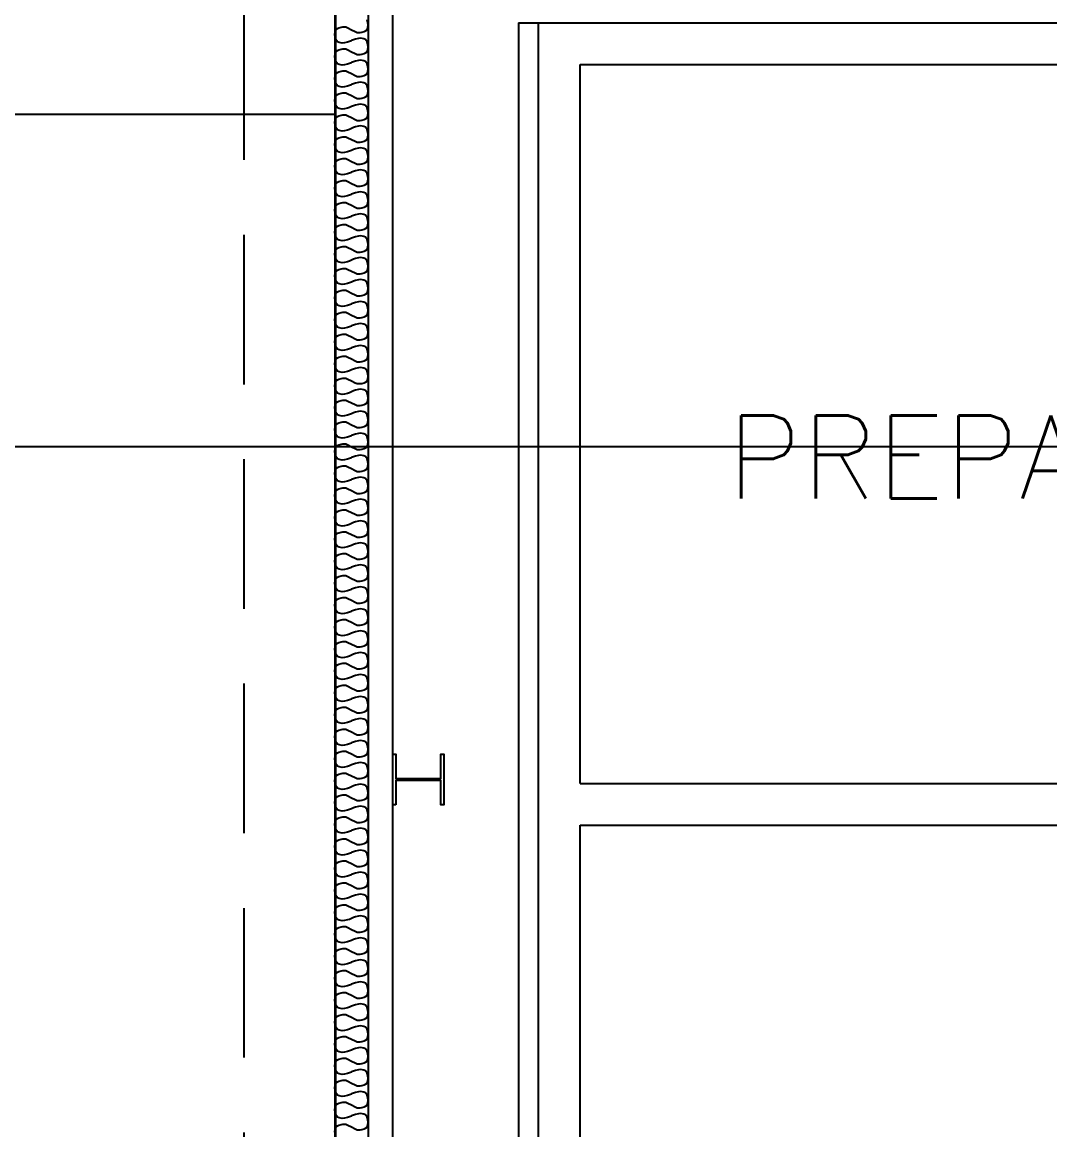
# Model space of a CAD drawing. Header units: millimetres. Extents: x -68474 to 336725, y -113450 to 40976.
# Drawn here: x 112282 to 115374, y -62054 to -58722 of the extents above; entities that cross this region are included whole.
import ezdxf

# ---------------------------------------------------------------- set-up
doc = ezdxf.new("R2010")
doc.units = ezdxf.units.MM
doc.header["$LTSCALE"] = 900
doc.linetypes.add('s5152a$0$DASHED', pattern=[0.75, 0.5, -0.25])
for name, color, linetype in [('s5152a$0$12', 7, 'Continuous'), ('s5152a$0$7', 7, 'Continuous'), ('s5152a$0$CLADDING', 1, 'Continuous'), ('s5152a$0$ELE', 13, 'Continuous'), ('s5152a$0$INNER', 4, 'Continuous'), ('s5152a$0$MGI-HAT', 7, 'Continuous'), ('s5152a$0$ST-POST', 5, 'Continuous'), ('s5152a$0$STEP', 15, 'Continuous')]:
    doc.layers.add(name, color=color, linetype=linetype)
doc.styles.add('s5152a$0$ROMANS', font='ROMANS', dxfattribs={"height": 0.2})

msp = doc.modelspace()

# ---------------------------------------------------------------- linework, layer by layer
at = {"linetype": 's5152a$0$DASHED'}
msp.add_line((112950.1, -65886.9), (112950.1, -57749.9), dxfattribs=at)
at = {"layer": 's5152a$0$12', "color": 8, "linetype": 'Continuous'}
msp.add_line((126000.1, -59999.9), (108000, -59999.9), dxfattribs=at)
at = {"layer": 's5152a$0$7', "color": 10, "linetype": 'Continuous'}
msp.add_line((101150, -58999.3), (113222.6, -58999.3), dxfattribs=at)
at = {"layer": 's5152a$0$CLADDING'}
for p, q in [((113222.6, -58172.4), (113222.6, -65886.9)), ((113222.6, -58172.4), (113222.6, -65886.9)), ((113322.6, -58272.4), (113322.6, -65886.9)), ((113322.6, -58272.4), (113322.6, -65886.9))]:
    msp.add_line(p, q, dxfattribs=at)
at = {"layer": 's5152a$0$ELE'}
msp.add_line((113397.6, -65865.42956), (113397.6, -58347.4), dxfattribs=at)
msp.add_line((113397.6, -65865.42956), (113397.6, -58347.4), dxfattribs=at)
at = {"layer": 's5152a$0$INNER'}
for points in [[(113272.6, -58778.56353), (113266.75883, -58780.9), (113260.75883, -58782.9), (113251.75883, -58784.9), (113244.75883, -58785.9), (113235.75883, -58783.9), (113230.75883, -58781.9), (113225.75883, -58774.9), (113222.75883, -58760.9), (113223.75883, -58750.9), (113225.75883, -58744.9), (113230.75883, -58741.9), (113234.75883, -58739.9), (113241.75883, -58737.9), (113246.75883, -58736.9), (113251.75883, -58736.9), (113255.75883, -58736.9), (113261.75883, -58739.9), (113272.6, -58745.32059), (113283.44117, -58750.74117), (113289.44117, -58753.74117), (113293.44117, -58753.74117), (113298.44117, -58753.74117), (113303.44117, -58752.74117), (113310.44117, -58750.74117), (113314.44117, -58748.74117), (113319.44117, -58745.74117), (113321.44117, -58739.74117), (113322.44117, -58729.74117), (113319.44117, -58715.74117)], [(113272.6, -58844.56353), (113266.75883, -58846.9), (113260.75883, -58848.9), (113251.75883, -58850.9), (113244.75883, -58851.9), (113235.75883, -58849.9), (113230.75883, -58847.9), (113225.75883, -58840.9), (113222.75883, -58826.9), (113223.75883, -58816.9), (113225.75883, -58810.9), (113230.75883, -58807.9), (113234.75883, -58805.9), (113241.75883, -58803.9), (113246.75883, -58802.9), (113251.75883, -58802.9), (113255.75883, -58802.9), (113261.75883, -58805.9), (113272.6, -58811.32059), (113283.44117, -58816.74117), (113289.44117, -58819.74117), (113293.44117, -58819.74117), (113298.44117, -58819.74117), (113303.44117, -58818.74117), (113310.44117, -58816.74117), (113314.44117, -58814.74117), (113319.44117, -58811.74117), (113321.44117, -58805.74117), (113322.44117, -58795.74117), (113319.44117, -58781.74117), (113314.44117, -58774.74117), (113309.44117, -58772.74117), (113300.44117, -58770.74117), (113293.44117, -58771.74117), (113284.44117, -58773.74117), (113278.44117, -58775.74117), (113272.6, -58778.07764)], [(113272.6, -58910.56353), (113266.75883, -58912.9), (113260.75883, -58914.9), (113251.75883, -58916.9), (113244.75883, -58917.9), (113235.75883, -58915.9), (113230.75883, -58913.9), (113225.75883, -58906.9), (113222.75883, -58892.9), (113223.75883, -58882.9), (113225.75883, -58876.9), (113230.75883, -58873.9), (113234.75883, -58871.9), (113241.75883, -58869.9), (113246.75883, -58868.9), (113251.75883, -58868.9), (113255.75883, -58868.9), (113261.75883, -58871.9), (113272.6, -58877.32059), (113283.44117, -58882.74117), (113289.44117, -58885.74117), (113293.44117, -58885.74117), (113298.44117, -58885.74117), (113303.44117, -58884.74117), (113310.44117, -58882.74117), (113314.44117, -58880.74117), (113319.44117, -58877.74117), (113321.44117, -58871.74117), (113322.44117, -58861.74117), (113319.44117, -58847.74117), (113314.44117, -58840.74117), (113309.44117, -58838.74117), (113300.44117, -58836.74117), (113293.44117, -58837.74117), (113284.44117, -58839.74117), (113278.44117, -58841.74117), (113272.6, -58844.07764)], [(113272.6, -58976.56353), (113266.75883, -58978.9), (113260.75883, -58980.9), (113251.75883, -58982.9), (113244.75883, -58983.9), (113235.75883, -58981.9), (113230.75883, -58979.9), (113225.75883, -58972.9), (113222.75883, -58958.9), (113223.75883, -58948.9), (113225.75883, -58942.9), (113230.75883, -58939.9), (113234.75883, -58937.9), (113241.75883, -58935.9), (113246.75883, -58934.9), (113251.75883, -58934.9), (113255.75883, -58934.9), (113261.75883, -58937.9), (113272.6, -58943.32059), (113283.44117, -58948.74117), (113289.44117, -58951.74117), (113293.44117, -58951.74117), (113298.44117, -58951.74117), (113303.44117, -58950.74117), (113310.44117, -58948.74117), (113314.44117, -58946.74117), (113319.44117, -58943.74117), (113321.44117, -58937.74117), (113322.44117, -58927.74117), (113319.44117, -58913.74117), (113314.44117, -58906.74117), (113309.44117, -58904.74117), (113300.44117, -58902.74117), (113293.44117, -58903.74117), (113284.44117, -58905.74117), (113278.44117, -58907.74117), (113272.6, -58910.07764)], [(113272.6, -59042.56353), (113266.75883, -59044.9), (113260.75883, -59046.9), (113251.75883, -59048.9), (113244.75883, -59049.9), (113235.75883, -59047.9), (113230.75883, -59045.9), (113225.75883, -59038.9), (113222.75883, -59024.9), (113223.75883, -59014.9), (113225.75883, -59008.9), (113230.75883, -59005.9), (113234.75883, -59003.9), (113241.75883, -59001.9), (113246.75883, -59000.9), (113251.75883, -59000.9), (113255.75883, -59000.9), (113261.75883, -59003.9), (113272.6, -59009.32059), (113283.44117, -59014.74117), (113289.44117, -59017.74117), (113293.44117, -59017.74117), (113298.44117, -59017.74117), (113303.44117, -59016.74117), (113310.44117, -59014.74117), (113314.44117, -59012.74117), (113319.44117, -59009.74117), (113321.44117, -59003.74117), (113322.44117, -58993.74117), (113319.44117, -58979.74117), (113314.44117, -58972.74117), (113309.44117, -58970.74117), (113300.44117, -58968.74117), (113293.44117, -58969.74117), (113284.44117, -58971.74117), (113278.44117, -58973.74117), (113272.6, -58976.07764)], [(113272.6, -59108.56353), (113266.75883, -59110.9), (113260.75883, -59112.9), (113251.75883, -59114.9), (113244.75883, -59115.9), (113235.75883, -59113.9), (113230.75883, -59111.9), (113225.75883, -59104.9), (113222.75883, -59090.9), (113223.75883, -59080.9), (113225.75883, -59074.9), (113230.75883, -59071.9), (113234.75883, -59069.9), (113241.75883, -59067.9), (113246.75883, -59066.9), (113251.75883, -59066.9), (113255.75883, -59066.9), (113261.75883, -59069.9), (113272.6, -59075.32059), (113283.44117, -59080.74117), (113289.44117, -59083.74117), (113293.44117, -59083.74117), (113298.44117, -59083.74117), (113303.44117, -59082.74117), (113310.44117, -59080.74117), (113314.44117, -59078.74117), (113319.44117, -59075.74117), (113321.44117, -59069.74117), (113322.44117, -59059.74117), (113319.44117, -59045.74117), (113314.44117, -59038.74117), (113309.44117, -59036.74117), (113300.44117, -59034.74117), (113293.44117, -59035.74117), (113284.44117, -59037.74117), (113278.44117, -59039.74117), (113272.6, -59042.07764)], [(113272.6, -59174.56353), (113266.75883, -59176.9), (113260.75883, -59178.9), (113251.75883, -59180.9), (113244.75883, -59181.9), (113235.75883, -59179.9), (113230.75883, -59177.9), (113225.75883, -59170.9), (113222.75883, -59156.9), (113223.75883, -59146.9), (113225.75883, -59140.9), (113230.75883, -59137.9), (113234.75883, -59135.9), (113241.75883, -59133.9), (113246.75883, -59132.9), (113251.75883, -59132.9), (113255.75883, -59132.9), (113261.75883, -59135.9), (113272.6, -59141.32059), (113283.44117, -59146.74117), (113289.44117, -59149.74117), (113293.44117, -59149.74117), (113298.44117, -59149.74117), (113303.44117, -59148.74117), (113310.44117, -59146.74117), (113314.44117, -59144.74117), (113319.44117, -59141.74117), (113321.44117, -59135.74117), (113322.44117, -59125.74117), (113319.44117, -59111.74117), (113314.44117, -59104.74117), (113309.44117, -59102.74117), (113300.44117, -59100.74117), (113293.44117, -59101.74117), (113284.44117, -59103.74117), (113278.44117, -59105.74117), (113272.6, -59108.07764)], [(113272.6, -59240.56353), (113266.75883, -59242.9), (113260.75883, -59244.9), (113251.75883, -59246.9), (113244.75883, -59247.9), (113235.75883, -59245.9), (113230.75883, -59243.9), (113225.75883, -59236.9), (113222.75883, -59222.9), (113223.75883, -59212.9), (113225.75883, -59206.9), (113230.75883, -59203.9), (113234.75883, -59201.9), (113241.75883, -59199.9), (113246.75883, -59198.9), (113251.75883, -59198.9), (113255.75883, -59198.9), (113261.75883, -59201.9), (113272.6, -59207.32059), (113283.44117, -59212.74117), (113289.44117, -59215.74117), (113293.44117, -59215.74117), (113298.44117, -59215.74117), (113303.44117, -59214.74117), (113310.44117, -59212.74117), (113314.44117, -59210.74117), (113319.44117, -59207.74117), (113321.44117, -59201.74117), (113322.44117, -59191.74117), (113319.44117, -59177.74117), (113314.44117, -59170.74117), (113309.44117, -59168.74117), (113300.44117, -59166.74117), (113293.44117, -59167.74117), (113284.44117, -59169.74117), (113278.44117, -59171.74117), (113272.6, -59174.07764)], [(113272.6, -59306.56353), (113266.75883, -59308.9), (113260.75883, -59310.9), (113251.75883, -59312.9), (113244.75883, -59313.9), (113235.75883, -59311.9), (113230.75883, -59309.9), (113225.75883, -59302.9), (113222.75883, -59288.9), (113223.75883, -59278.9), (113225.75883, -59272.9), (113230.75883, -59269.9), (113234.75883, -59267.9), (113241.75883, -59265.9), (113246.75883, -59264.9), (113251.75883, -59264.9), (113255.75883, -59264.9), (113261.75883, -59267.9), (113272.6, -59273.32059), (113283.44117, -59278.74117), (113289.44117, -59281.74117), (113293.44117, -59281.74117), (113298.44117, -59281.74117), (113303.44117, -59280.74117), (113310.44117, -59278.74117), (113314.44117, -59276.74117), (113319.44117, -59273.74117), (113321.44117, -59267.74117), (113322.44117, -59257.74117), (113319.44117, -59243.74117), (113314.44117, -59236.74117), (113309.44117, -59234.74117), (113300.44117, -59232.74117), (113293.44117, -59233.74117), (113284.44117, -59235.74117), (113278.44117, -59237.74117), (113272.6, -59240.07764)], [(113272.6, -59372.56353), (113266.75883, -59374.9), (113260.75883, -59376.9), (113251.75883, -59378.9), (113244.75883, -59379.9), (113235.75883, -59377.9), (113230.75883, -59375.9), (113225.75883, -59368.9), (113222.75883, -59354.9), (113223.75883, -59344.9), (113225.75883, -59338.9), (113230.75883, -59335.9), (113234.75883, -59333.9), (113241.75883, -59331.9), (113246.75883, -59330.9), (113251.75883, -59330.9), (113255.75883, -59330.9), (113261.75883, -59333.9), (113272.6, -59339.32059), (113283.44117, -59344.74117), (113289.44117, -59347.74117), (113293.44117, -59347.74117), (113298.44117, -59347.74117), (113303.44117, -59346.74117), (113310.44117, -59344.74117), (113314.44117, -59342.74117), (113319.44117, -59339.74117), (113321.44117, -59333.74117), (113322.44117, -59323.74117), (113319.44117, -59309.74117), (113314.44117, -59302.74117), (113309.44117, -59300.74117), (113300.44117, -59298.74117), (113293.44117, -59299.74117), (113284.44117, -59301.74117), (113278.44117, -59303.74117), (113272.6, -59306.07764)], [(113272.6, -59438.56353), (113266.75883, -59440.9), (113260.75883, -59442.9), (113251.75883, -59444.9), (113244.75883, -59445.9), (113235.75883, -59443.9), (113230.75883, -59441.9), (113225.75883, -59434.9), (113222.75883, -59420.9), (113223.75883, -59410.9), (113225.75883, -59404.9), (113230.75883, -59401.9), (113234.75883, -59399.9), (113241.75883, -59397.9), (113246.75883, -59396.9), (113251.75883, -59396.9), (113255.75883, -59396.9), (113261.75883, -59399.9), (113272.6, -59405.32059), (113283.44117, -59410.74117), (113289.44117, -59413.74117), (113293.44117, -59413.74117), (113298.44117, -59413.74117), (113303.44117, -59412.74117), (113310.44117, -59410.74117), (113314.44117, -59408.74117), (113319.44117, -59405.74117), (113321.44117, -59399.74117), (113322.44117, -59389.74117), (113319.44117, -59375.74117), (113314.44117, -59368.74117), (113309.44117, -59366.74117), (113300.44117, -59364.74117), (113293.44117, -59365.74117), (113284.44117, -59367.74117), (113278.44117, -59369.74117), (113272.6, -59372.07764)], [(113272.6, -59504.56353), (113266.75883, -59506.9), (113260.75883, -59508.9), (113251.75883, -59510.9), (113244.75883, -59511.9), (113235.75883, -59509.9), (113230.75883, -59507.9), (113225.75883, -59500.9), (113222.75883, -59486.9), (113223.75883, -59476.9), (113225.75883, -59470.9), (113230.75883, -59467.9), (113234.75883, -59465.9), (113241.75883, -59463.9), (113246.75883, -59462.9), (113251.75883, -59462.9), (113255.75883, -59462.9), (113261.75883, -59465.9), (113272.6, -59471.32059), (113283.44117, -59476.74117), (113289.44117, -59479.74117), (113293.44117, -59479.74117), (113298.44117, -59479.74117), (113303.44117, -59478.74117), (113310.44117, -59476.74117), (113314.44117, -59474.74117), (113319.44117, -59471.74117), (113321.44117, -59465.74117), (113322.44117, -59455.74117), (113319.44117, -59441.74117), (113314.44117, -59434.74117), (113309.44117, -59432.74117), (113300.44117, -59430.74117), (113293.44117, -59431.74117), (113284.44117, -59433.74117), (113278.44117, -59435.74117), (113272.6, -59438.07764)], [(113272.6, -59570.56353), (113266.75883, -59572.9), (113260.75883, -59574.9), (113251.75883, -59576.9), (113244.75883, -59577.9), (113235.75883, -59575.9), (113230.75883, -59573.9), (113225.75883, -59566.9), (113222.75883, -59552.9), (113223.75883, -59542.9), (113225.75883, -59536.9), (113230.75883, -59533.9), (113234.75883, -59531.9), (113241.75883, -59529.9), (113246.75883, -59528.9), (113251.75883, -59528.9), (113255.75883, -59528.9), (113261.75883, -59531.9), (113272.6, -59537.32059), (113283.44117, -59542.74117), (113289.44117, -59545.74117), (113293.44117, -59545.74117), (113298.44117, -59545.74117), (113303.44117, -59544.74117), (113310.44117, -59542.74117), (113314.44117, -59540.74117), (113319.44117, -59537.74117), (113321.44117, -59531.74117), (113322.44117, -59521.74117), (113319.44117, -59507.74117), (113314.44117, -59500.74117), (113309.44117, -59498.74117), (113300.44117, -59496.74117), (113293.44117, -59497.74117), (113284.44117, -59499.74117), (113278.44117, -59501.74117), (113272.6, -59504.07764)], [(113272.6, -59636.56353), (113266.75883, -59638.9), (113260.75883, -59640.9), (113251.75883, -59642.9), (113244.75883, -59643.9), (113235.75883, -59641.9), (113230.75883, -59639.9), (113225.75883, -59632.9), (113222.75883, -59618.9), (113223.75883, -59608.9), (113225.75883, -59602.9), (113230.75883, -59599.9), (113234.75883, -59597.9), (113241.75883, -59595.9), (113246.75883, -59594.9), (113251.75883, -59594.9), (113255.75883, -59594.9), (113261.75883, -59597.9), (113272.6, -59603.32059), (113283.44117, -59608.74117), (113289.44117, -59611.74117), (113293.44117, -59611.74117), (113298.44117, -59611.74117), (113303.44117, -59610.74117), (113310.44117, -59608.74117), (113314.44117, -59606.74117), (113319.44117, -59603.74117), (113321.44117, -59597.74117), (113322.44117, -59587.74117), (113319.44117, -59573.74117), (113314.44117, -59566.74117), (113309.44117, -59564.74117), (113300.44117, -59562.74117), (113293.44117, -59563.74117), (113284.44117, -59565.74117), (113278.44117, -59567.74117), (113272.6, -59570.07764)], [(113272.6, -59702.56353), (113266.75883, -59704.9), (113260.75883, -59706.9), (113251.75883, -59708.9), (113244.75883, -59709.9), (113235.75883, -59707.9), (113230.75883, -59705.9), (113225.75883, -59698.9), (113222.75883, -59684.9), (113223.75883, -59674.9), (113225.75883, -59668.9), (113230.75883, -59665.9), (113234.75883, -59663.9), (113241.75883, -59661.9), (113246.75883, -59660.9), (113251.75883, -59660.9), (113255.75883, -59660.9), (113261.75883, -59663.9), (113272.6, -59669.32059), (113283.44117, -59674.74117), (113289.44117, -59677.74117), (113293.44117, -59677.74117), (113298.44117, -59677.74117), (113303.44117, -59676.74117), (113310.44117, -59674.74117), (113314.44117, -59672.74117), (113319.44117, -59669.74117), (113321.44117, -59663.74117), (113322.44117, -59653.74117), (113319.44117, -59639.74117), (113314.44117, -59632.74117), (113309.44117, -59630.74117), (113300.44117, -59628.74117), (113293.44117, -59629.74117), (113284.44117, -59631.74117), (113278.44117, -59633.74117), (113272.6, -59636.07764)], [(113272.6, -59768.56353), (113266.75883, -59770.9), (113260.75883, -59772.9), (113251.75883, -59774.9), (113244.75883, -59775.9), (113235.75883, -59773.9), (113230.75883, -59771.9), (113225.75883, -59764.9), (113222.75883, -59750.9), (113223.75883, -59740.9), (113225.75883, -59734.9), (113230.75883, -59731.9), (113234.75883, -59729.9), (113241.75883, -59727.9), (113246.75883, -59726.9), (113251.75883, -59726.9), (113255.75883, -59726.9), (113261.75883, -59729.9), (113272.6, -59735.32059), (113283.44117, -59740.74117), (113289.44117, -59743.74117), (113293.44117, -59743.74117), (113298.44117, -59743.74117), (113303.44117, -59742.74117), (113310.44117, -59740.74117), (113314.44117, -59738.74117), (113319.44117, -59735.74117), (113321.44117, -59729.74117), (113322.44117, -59719.74117), (113319.44117, -59705.74117), (113314.44117, -59698.74117), (113309.44117, -59696.74117), (113300.44117, -59694.74117), (113293.44117, -59695.74117), (113284.44117, -59697.74117), (113278.44117, -59699.74117), (113272.6, -59702.07764)], [(113272.6, -59834.56353), (113266.75883, -59836.9), (113260.75883, -59838.9), (113251.75883, -59840.9), (113244.75883, -59841.9), (113235.75883, -59839.9), (113230.75883, -59837.9), (113225.75883, -59830.9), (113222.75883, -59816.9), (113223.75883, -59806.9), (113225.75883, -59800.9), (113230.75883, -59797.9), (113234.75883, -59795.9), (113241.75883, -59793.9), (113246.75883, -59792.9), (113251.75883, -59792.9), (113255.75883, -59792.9), (113261.75883, -59795.9), (113272.6, -59801.32059), (113283.44117, -59806.74117), (113289.44117, -59809.74117), (113293.44117, -59809.74117), (113298.44117, -59809.74117), (113303.44117, -59808.74117), (113310.44117, -59806.74117), (113314.44117, -59804.74117), (113319.44117, -59801.74117), (113321.44117, -59795.74117), (113322.44117, -59785.74117), (113319.44117, -59771.74117), (113314.44117, -59764.74117), (113309.44117, -59762.74117), (113300.44117, -59760.74117), (113293.44117, -59761.74117), (113284.44117, -59763.74117), (113278.44117, -59765.74117), (113272.6, -59768.07764)], [(113272.6, -59900.56353), (113266.75883, -59902.9), (113260.75883, -59904.9), (113251.75883, -59906.9), (113244.75883, -59907.9), (113235.75883, -59905.9), (113230.75883, -59903.9), (113225.75883, -59896.9), (113222.75883, -59882.9), (113223.75883, -59872.9), (113225.75883, -59866.9), (113230.75883, -59863.9), (113234.75883, -59861.9), (113241.75883, -59859.9), (113246.75883, -59858.9), (113251.75883, -59858.9), (113255.75883, -59858.9), (113261.75883, -59861.9), (113272.6, -59867.32059), (113283.44117, -59872.74117), (113289.44117, -59875.74117), (113293.44117, -59875.74117), (113298.44117, -59875.74117), (113303.44117, -59874.74117), (113310.44117, -59872.74117), (113314.44117, -59870.74117), (113319.44117, -59867.74117), (113321.44117, -59861.74117), (113322.44117, -59851.74117), (113319.44117, -59837.74117), (113314.44117, -59830.74117), (113309.44117, -59828.74117), (113300.44117, -59826.74117), (113293.44117, -59827.74117), (113284.44117, -59829.74117), (113278.44117, -59831.74117), (113272.6, -59834.07764)], [(113272.6, -59966.56353), (113266.75883, -59968.9), (113260.75883, -59970.9), (113251.75883, -59972.9), (113244.75883, -59973.9), (113235.75883, -59971.9), (113230.75883, -59969.9), (113225.75883, -59962.9), (113222.75883, -59948.9), (113223.75883, -59938.9), (113225.75883, -59932.9), (113230.75883, -59929.9), (113234.75883, -59927.9), (113241.75883, -59925.9), (113246.75883, -59924.9), (113251.75883, -59924.9), (113255.75883, -59924.9), (113261.75883, -59927.9), (113272.6, -59933.32059), (113283.44117, -59938.74117), (113289.44117, -59941.74117), (113293.44117, -59941.74117), (113298.44117, -59941.74117), (113303.44117, -59940.74117), (113310.44117, -59938.74117), (113314.44117, -59936.74117), (113319.44117, -59933.74117), (113321.44117, -59927.74117), (113322.44117, -59917.74117), (113319.44117, -59903.74117), (113314.44117, -59896.74117), (113309.44117, -59894.74117), (113300.44117, -59892.74117), (113293.44117, -59893.74117), (113284.44117, -59895.74117), (113278.44117, -59897.74117), (113272.6, -59900.07764)], [(113272.6, -60032.56353), (113266.75883, -60034.9), (113260.75883, -60036.9), (113251.75883, -60038.9), (113244.75883, -60039.9), (113235.75883, -60037.9), (113230.75883, -60035.9), (113225.75883, -60028.9), (113222.75883, -60014.9), (113223.75883, -60004.9), (113225.75883, -59998.9), (113230.75883, -59995.9), (113234.75883, -59993.9), (113241.75883, -59991.9), (113246.75883, -59990.9), (113251.75883, -59990.9), (113255.75883, -59990.9), (113261.75883, -59993.9), (113272.6, -59999.32059), (113283.44117, -60004.74117), (113289.44117, -60007.74117), (113293.44117, -60007.74117), (113298.44117, -60007.74117), (113303.44117, -60006.74117), (113310.44117, -60004.74117), (113314.44117, -60002.74117), (113319.44117, -59999.74117), (113321.44117, -59993.74117), (113322.44117, -59983.74117), (113319.44117, -59969.74117), (113314.44117, -59962.74117), (113309.44117, -59960.74117), (113300.44117, -59958.74117), (113293.44117, -59959.74117), (113284.44117, -59961.74117), (113278.44117, -59963.74117), (113272.6, -59966.07764)], [(113272.6, -60098.56353), (113266.75883, -60100.9), (113260.75883, -60102.9), (113251.75883, -60104.9), (113244.75883, -60105.9), (113235.75883, -60103.9), (113230.75883, -60101.9), (113225.75883, -60094.9), (113222.75883, -60080.9), (113223.75883, -60070.9), (113225.75883, -60064.9), (113230.75883, -60061.9), (113234.75883, -60059.9), (113241.75883, -60057.9), (113246.75883, -60056.9), (113251.75883, -60056.9), (113255.75883, -60056.9), (113261.75883, -60059.9), (113272.6, -60065.32059), (113283.44117, -60070.74117), (113289.44117, -60073.74117), (113293.44117, -60073.74117), (113298.44117, -60073.74117), (113303.44117, -60072.74117), (113310.44117, -60070.74117), (113314.44117, -60068.74117), (113319.44117, -60065.74117), (113321.44117, -60059.74117), (113322.44117, -60049.74117), (113319.44117, -60035.74117), (113314.44117, -60028.74117), (113309.44117, -60026.74117), (113300.44117, -60024.74117), (113293.44117, -60025.74117), (113284.44117, -60027.74117), (113278.44117, -60029.74117), (113272.6, -60032.07764)], [(113272.6, -60164.56353), (113266.75883, -60166.9), (113260.75883, -60168.9), (113251.75883, -60170.9), (113244.75883, -60171.9), (113235.75883, -60169.9), (113230.75883, -60167.9), (113225.75883, -60160.9), (113222.75883, -60146.9), (113223.75883, -60136.9), (113225.75883, -60130.9), (113230.75883, -60127.9), (113234.75883, -60125.9), (113241.75883, -60123.9), (113246.75883, -60122.9), (113251.75883, -60122.9), (113255.75883, -60122.9), (113261.75883, -60125.9), (113272.6, -60131.32059), (113283.44117, -60136.74117), (113289.44117, -60139.74117), (113293.44117, -60139.74117), (113298.44117, -60139.74117), (113303.44117, -60138.74117), (113310.44117, -60136.74117), (113314.44117, -60134.74117), (113319.44117, -60131.74117), (113321.44117, -60125.74117), (113322.44117, -60115.74117), (113319.44117, -60101.74117), (113314.44117, -60094.74117), (113309.44117, -60092.74117), (113300.44117, -60090.74117), (113293.44117, -60091.74117), (113284.44117, -60093.74117), (113278.44117, -60095.74117), (113272.6, -60098.07764)], [(113272.6, -60230.56353), (113266.75883, -60232.9), (113260.75883, -60234.9), (113251.75883, -60236.9), (113244.75883, -60237.9), (113235.75883, -60235.9), (113230.75883, -60233.9), (113225.75883, -60226.9), (113222.75883, -60212.9), (113223.75883, -60202.9), (113225.75883, -60196.9), (113230.75883, -60193.9), (113234.75883, -60191.9), (113241.75883, -60189.9), (113246.75883, -60188.9), (113251.75883, -60188.9), (113255.75883, -60188.9), (113261.75883, -60191.9), (113272.6, -60197.32059), (113283.44117, -60202.74117), (113289.44117, -60205.74117), (113293.44117, -60205.74117), (113298.44117, -60205.74117), (113303.44117, -60204.74117), (113310.44117, -60202.74117), (113314.44117, -60200.74117), (113319.44117, -60197.74117), (113321.44117, -60191.74117), (113322.44117, -60181.74117), (113319.44117, -60167.74117), (113314.44117, -60160.74117), (113309.44117, -60158.74117), (113300.44117, -60156.74117), (113293.44117, -60157.74117), (113284.44117, -60159.74117), (113278.44117, -60161.74117), (113272.6, -60164.07764)], [(113272.6, -60296.56353), (113266.75883, -60298.9), (113260.75883, -60300.9), (113251.75883, -60302.9), (113244.75883, -60303.9), (113235.75883, -60301.9), (113230.75883, -60299.9), (113225.75883, -60292.9), (113222.75883, -60278.9), (113223.75883, -60268.9), (113225.75883, -60262.9), (113230.75883, -60259.9), (113234.75883, -60257.9), (113241.75883, -60255.9), (113246.75883, -60254.9), (113251.75883, -60254.9), (113255.75883, -60254.9), (113261.75883, -60257.9), (113272.6, -60263.32059), (113283.44117, -60268.74117), (113289.44117, -60271.74117), (113293.44117, -60271.74117), (113298.44117, -60271.74117), (113303.44117, -60270.74117), (113310.44117, -60268.74117), (113314.44117, -60266.74117), (113319.44117, -60263.74117), (113321.44117, -60257.74117), (113322.44117, -60247.74117), (113319.44117, -60233.74117), (113314.44117, -60226.74117), (113309.44117, -60224.74117), (113300.44117, -60222.74117), (113293.44117, -60223.74117), (113284.44117, -60225.74117), (113278.44117, -60227.74117), (113272.6, -60230.07764)], [(113272.6, -60362.56353), (113266.75883, -60364.9), (113260.75883, -60366.9), (113251.75883, -60368.9), (113244.75883, -60369.9), (113235.75883, -60367.9), (113230.75883, -60365.9), (113225.75883, -60358.9), (113222.75883, -60344.9), (113223.75883, -60334.9), (113225.75883, -60328.9), (113230.75883, -60325.9), (113234.75883, -60323.9), (113241.75883, -60321.9), (113246.75883, -60320.9), (113251.75883, -60320.9), (113255.75883, -60320.9), (113261.75883, -60323.9), (113272.6, -60329.32059), (113283.44117, -60334.74117), (113289.44117, -60337.74117), (113293.44117, -60337.74117), (113298.44117, -60337.74117), (113303.44117, -60336.74117), (113310.44117, -60334.74117), (113314.44117, -60332.74117), (113319.44117, -60329.74117), (113321.44117, -60323.74117), (113322.44117, -60313.74117), (113319.44117, -60299.74117), (113314.44117, -60292.74117), (113309.44117, -60290.74117), (113300.44117, -60288.74117), (113293.44117, -60289.74117), (113284.44117, -60291.74117), (113278.44117, -60293.74117), (113272.6, -60296.07764)], [(113272.6, -60428.56353), (113266.75883, -60430.9), (113260.75883, -60432.9), (113251.75883, -60434.9), (113244.75883, -60435.9), (113235.75883, -60433.9), (113230.75883, -60431.9), (113225.75883, -60424.9), (113222.75883, -60410.9), (113223.75883, -60400.9), (113225.75883, -60394.9), (113230.75883, -60391.9), (113234.75883, -60389.9), (113241.75883, -60387.9), (113246.75883, -60386.9), (113251.75883, -60386.9), (113255.75883, -60386.9), (113261.75883, -60389.9), (113272.6, -60395.32059), (113283.44117, -60400.74117), (113289.44117, -60403.74117), (113293.44117, -60403.74117), (113298.44117, -60403.74117), (113303.44117, -60402.74117), (113310.44117, -60400.74117), (113314.44117, -60398.74117), (113319.44117, -60395.74117), (113321.44117, -60389.74117), (113322.44117, -60379.74117), (113319.44117, -60365.74117), (113314.44117, -60358.74117), (113309.44117, -60356.74117), (113300.44117, -60354.74117), (113293.44117, -60355.74117), (113284.44117, -60357.74117), (113278.44117, -60359.74117), (113272.6, -60362.07764)], [(113272.6, -60494.56353), (113266.75883, -60496.9), (113260.75883, -60498.9), (113251.75883, -60500.9), (113244.75883, -60501.9), (113235.75883, -60499.9), (113230.75883, -60497.9), (113225.75883, -60490.9), (113222.75883, -60476.9), (113223.75883, -60466.9), (113225.75883, -60460.9), (113230.75883, -60457.9), (113234.75883, -60455.9), (113241.75883, -60453.9), (113246.75883, -60452.9), (113251.75883, -60452.9), (113255.75883, -60452.9), (113261.75883, -60455.9), (113272.6, -60461.32059), (113283.44117, -60466.74117), (113289.44117, -60469.74117), (113293.44117, -60469.74117), (113298.44117, -60469.74117), (113303.44117, -60468.74117), (113310.44117, -60466.74117), (113314.44117, -60464.74117), (113319.44117, -60461.74117), (113321.44117, -60455.74117), (113322.44117, -60445.74117), (113319.44117, -60431.74117), (113314.44117, -60424.74117), (113309.44117, -60422.74117), (113300.44117, -60420.74117), (113293.44117, -60421.74117), (113284.44117, -60423.74117), (113278.44117, -60425.74117), (113272.6, -60428.07764)], [(113272.6, -60560.56353), (113266.75883, -60562.9), (113260.75883, -60564.9), (113251.75883, -60566.9), (113244.75883, -60567.9), (113235.75883, -60565.9), (113230.75883, -60563.9), (113225.75883, -60556.9), (113222.75883, -60542.9), (113223.75883, -60532.9), (113225.75883, -60526.9), (113230.75883, -60523.9), (113234.75883, -60521.9), (113241.75883, -60519.9), (113246.75883, -60518.9), (113251.75883, -60518.9), (113255.75883, -60518.9), (113261.75883, -60521.9), (113272.6, -60527.32059), (113283.44117, -60532.74117), (113289.44117, -60535.74117), (113293.44117, -60535.74117), (113298.44117, -60535.74117), (113303.44117, -60534.74117), (113310.44117, -60532.74117), (113314.44117, -60530.74117), (113319.44117, -60527.74117), (113321.44117, -60521.74117), (113322.44117, -60511.74117), (113319.44117, -60497.74117), (113314.44117, -60490.74117), (113309.44117, -60488.74117), (113300.44117, -60486.74117), (113293.44117, -60487.74117), (113284.44117, -60489.74117), (113278.44117, -60491.74117), (113272.6, -60494.07764)], [(113272.6, -60626.56353), (113266.75883, -60628.9), (113260.75883, -60630.9), (113251.75883, -60632.9), (113244.75883, -60633.9), (113235.75883, -60631.9), (113230.75883, -60629.9), (113225.75883, -60622.9), (113222.75883, -60608.9), (113223.75883, -60598.9), (113225.75883, -60592.9), (113230.75883, -60589.9), (113234.75883, -60587.9), (113241.75883, -60585.9), (113246.75883, -60584.9), (113251.75883, -60584.9), (113255.75883, -60584.9), (113261.75883, -60587.9), (113272.6, -60593.32059), (113283.44117, -60598.74117), (113289.44117, -60601.74117), (113293.44117, -60601.74117), (113298.44117, -60601.74117), (113303.44117, -60600.74117), (113310.44117, -60598.74117), (113314.44117, -60596.74117), (113319.44117, -60593.74117), (113321.44117, -60587.74117), (113322.44117, -60577.74117), (113319.44117, -60563.74117), (113314.44117, -60556.74117), (113309.44117, -60554.74117), (113300.44117, -60552.74117), (113293.44117, -60553.74117), (113284.44117, -60555.74117), (113278.44117, -60557.74117), (113272.6, -60560.07764)], [(113272.6, -60692.56353), (113266.75883, -60694.9), (113260.75883, -60696.9), (113251.75883, -60698.9), (113244.75883, -60699.9), (113235.75883, -60697.9), (113230.75883, -60695.9), (113225.75883, -60688.9), (113222.75883, -60674.9), (113223.75883, -60664.9), (113225.75883, -60658.9), (113230.75883, -60655.9), (113234.75883, -60653.9), (113241.75883, -60651.9), (113246.75883, -60650.9), (113251.75883, -60650.9), (113255.75883, -60650.9), (113261.75883, -60653.9), (113272.6, -60659.32059), (113283.44117, -60664.74117), (113289.44117, -60667.74117), (113293.44117, -60667.74117), (113298.44117, -60667.74117), (113303.44117, -60666.74117), (113310.44117, -60664.74117), (113314.44117, -60662.74117), (113319.44117, -60659.74117), (113321.44117, -60653.74117), (113322.44117, -60643.74117), (113319.44117, -60629.74117), (113314.44117, -60622.74117), (113309.44117, -60620.74117), (113300.44117, -60618.74117), (113293.44117, -60619.74117), (113284.44117, -60621.74117), (113278.44117, -60623.74117), (113272.6, -60626.07764)], [(113272.6, -60758.56353), (113266.75883, -60760.9), (113260.75883, -60762.9), (113251.75883, -60764.9), (113244.75883, -60765.9), (113235.75883, -60763.9), (113230.75883, -60761.9), (113225.75883, -60754.9), (113222.75883, -60740.9), (113223.75883, -60730.9), (113225.75883, -60724.9), (113230.75883, -60721.9), (113234.75883, -60719.9), (113241.75883, -60717.9), (113246.75883, -60716.9), (113251.75883, -60716.9), (113255.75883, -60716.9), (113261.75883, -60719.9), (113272.6, -60725.32059), (113283.44117, -60730.74117), (113289.44117, -60733.74117), (113293.44117, -60733.74117), (113298.44117, -60733.74117), (113303.44117, -60732.74117), (113310.44117, -60730.74117), (113314.44117, -60728.74117), (113319.44117, -60725.74117), (113321.44117, -60719.74117), (113322.44117, -60709.74117), (113319.44117, -60695.74117), (113314.44117, -60688.74117), (113309.44117, -60686.74117), (113300.44117, -60684.74117), (113293.44117, -60685.74117), (113284.44117, -60687.74117), (113278.44117, -60689.74117), (113272.6, -60692.07764)], [(113272.6, -60824.56353), (113266.75883, -60826.9), (113260.75883, -60828.9), (113251.75883, -60830.9), (113244.75883, -60831.9), (113235.75883, -60829.9), (113230.75883, -60827.9), (113225.75883, -60820.9), (113222.75883, -60806.9), (113223.75883, -60796.9), (113225.75883, -60790.9), (113230.75883, -60787.9), (113234.75883, -60785.9), (113241.75883, -60783.9), (113246.75883, -60782.9), (113251.75883, -60782.9), (113255.75883, -60782.9), (113261.75883, -60785.9), (113272.6, -60791.32059), (113283.44117, -60796.74117), (113289.44117, -60799.74117), (113293.44117, -60799.74117), (113298.44117, -60799.74117), (113303.44117, -60798.74117), (113310.44117, -60796.74117), (113314.44117, -60794.74117), (113319.44117, -60791.74117), (113321.44117, -60785.74117), (113322.44117, -60775.74117), (113319.44117, -60761.74117), (113314.44117, -60754.74117), (113309.44117, -60752.74117), (113300.44117, -60750.74117), (113293.44117, -60751.74117), (113284.44117, -60753.74117), (113278.44117, -60755.74117), (113272.6, -60758.07764)], [(113272.6, -60890.56353), (113266.75883, -60892.9), (113260.75883, -60894.9), (113251.75883, -60896.9), (113244.75883, -60897.9), (113235.75883, -60895.9), (113230.75883, -60893.9), (113225.75883, -60886.9), (113222.75883, -60872.9), (113223.75883, -60862.9), (113225.75883, -60856.9), (113230.75883, -60853.9), (113234.75883, -60851.9), (113241.75883, -60849.9), (113246.75883, -60848.9), (113251.75883, -60848.9), (113255.75883, -60848.9), (113261.75883, -60851.9), (113272.6, -60857.32059), (113283.44117, -60862.74117), (113289.44117, -60865.74117), (113293.44117, -60865.74117), (113298.44117, -60865.74117), (113303.44117, -60864.74117), (113310.44117, -60862.74117), (113314.44117, -60860.74117), (113319.44117, -60857.74117), (113321.44117, -60851.74117), (113322.44117, -60841.74117), (113319.44117, -60827.74117), (113314.44117, -60820.74117), (113309.44117, -60818.74117), (113300.44117, -60816.74117), (113293.44117, -60817.74117), (113284.44117, -60819.74117), (113278.44117, -60821.74117), (113272.6, -60824.07764)], [(113272.6, -60956.56353), (113266.75883, -60958.9), (113260.75883, -60960.9), (113251.75883, -60962.9), (113244.75883, -60963.9), (113235.75883, -60961.9), (113230.75883, -60959.9), (113225.75883, -60952.9), (113222.75883, -60938.9), (113223.75883, -60928.9), (113225.75883, -60922.9), (113230.75883, -60919.9), (113234.75883, -60917.9), (113241.75883, -60915.9), (113246.75883, -60914.9), (113251.75883, -60914.9), (113255.75883, -60914.9), (113261.75883, -60917.9), (113272.6, -60923.32059), (113283.44117, -60928.74117), (113289.44117, -60931.74117), (113293.44117, -60931.74117), (113298.44117, -60931.74117), (113303.44117, -60930.74117), (113310.44117, -60928.74117), (113314.44117, -60926.74117), (113319.44117, -60923.74117), (113321.44117, -60917.74117), (113322.44117, -60907.74117), (113319.44117, -60893.74117), (113314.44117, -60886.74117), (113309.44117, -60884.74117), (113300.44117, -60882.74117), (113293.44117, -60883.74117), (113284.44117, -60885.74117), (113278.44117, -60887.74117), (113272.6, -60890.07764)], [(113272.6, -61022.56353), (113266.75883, -61024.9), (113260.75883, -61026.9), (113251.75883, -61028.9), (113244.75883, -61029.9), (113235.75883, -61027.9), (113230.75883, -61025.9), (113225.75883, -61018.9), (113222.75883, -61004.9), (113223.75883, -60994.9), (113225.75883, -60988.9), (113230.75883, -60985.9), (113234.75883, -60983.9), (113241.75883, -60981.9), (113246.75883, -60980.9), (113251.75883, -60980.9), (113255.75883, -60980.9), (113261.75883, -60983.9), (113272.6, -60989.32059), (113283.44117, -60994.74117), (113289.44117, -60997.74117), (113293.44117, -60997.74117), (113298.44117, -60997.74117), (113303.44117, -60996.74117), (113310.44117, -60994.74117), (113314.44117, -60992.74117), (113319.44117, -60989.74117), (113321.44117, -60983.74117), (113322.44117, -60973.74117), (113319.44117, -60959.74117), (113314.44117, -60952.74117), (113309.44117, -60950.74117), (113300.44117, -60948.74117), (113293.44117, -60949.74117), (113284.44117, -60951.74117), (113278.44117, -60953.74117), (113272.6, -60956.07764)], [(113272.6, -61088.56353), (113266.75883, -61090.9), (113260.75883, -61092.9), (113251.75883, -61094.9), (113244.75883, -61095.9), (113235.75883, -61093.9), (113230.75883, -61091.9), (113225.75883, -61084.9), (113222.75883, -61070.9), (113223.75883, -61060.9), (113225.75883, -61054.9), (113230.75883, -61051.9), (113234.75883, -61049.9), (113241.75883, -61047.9), (113246.75883, -61046.9), (113251.75883, -61046.9), (113255.75883, -61046.9), (113261.75883, -61049.9), (113272.6, -61055.32059), (113283.44117, -61060.74117), (113289.44117, -61063.74117), (113293.44117, -61063.74117), (113298.44117, -61063.74117), (113303.44117, -61062.74117), (113310.44117, -61060.74117), (113314.44117, -61058.74117), (113319.44117, -61055.74117), (113321.44117, -61049.74117), (113322.44117, -61039.74117), (113319.44117, -61025.74117), (113314.44117, -61018.74117), (113309.44117, -61016.74117), (113300.44117, -61014.74117), (113293.44117, -61015.74117), (113284.44117, -61017.74117), (113278.44117, -61019.74117), (113272.6, -61022.07764)], [(113272.6, -61154.56353), (113266.75883, -61156.9), (113260.75883, -61158.9), (113251.75883, -61160.9), (113244.75883, -61161.9), (113235.75883, -61159.9), (113230.75883, -61157.9), (113225.75883, -61150.9), (113222.75883, -61136.9), (113223.75883, -61126.9), (113225.75883, -61120.9), (113230.75883, -61117.9), (113234.75883, -61115.9), (113241.75883, -61113.9), (113246.75883, -61112.9), (113251.75883, -61112.9), (113255.75883, -61112.9), (113261.75883, -61115.9), (113272.6, -61121.32059), (113283.44117, -61126.74117), (113289.44117, -61129.74117), (113293.44117, -61129.74117), (113298.44117, -61129.74117), (113303.44117, -61128.74117), (113310.44117, -61126.74117), (113314.44117, -61124.74117), (113319.44117, -61121.74117), (113321.44117, -61115.74117), (113322.44117, -61105.74117), (113319.44117, -61091.74117), (113314.44117, -61084.74117), (113309.44117, -61082.74117), (113300.44117, -61080.74117), (113293.44117, -61081.74117), (113284.44117, -61083.74117), (113278.44117, -61085.74117), (113272.6, -61088.07764)], [(113272.6, -61220.56353), (113266.75883, -61222.9), (113260.75883, -61224.9), (113251.75883, -61226.9), (113244.75883, -61227.9), (113235.75883, -61225.9), (113230.75883, -61223.9), (113225.75883, -61216.9), (113222.75883, -61202.9), (113223.75883, -61192.9), (113225.75883, -61186.9), (113230.75883, -61183.9), (113234.75883, -61181.9), (113241.75883, -61179.9), (113246.75883, -61178.9), (113251.75883, -61178.9), (113255.75883, -61178.9), (113261.75883, -61181.9), (113272.6, -61187.32059), (113283.44117, -61192.74117), (113289.44117, -61195.74117), (113293.44117, -61195.74117), (113298.44117, -61195.74117), (113303.44117, -61194.74117), (113310.44117, -61192.74117), (113314.44117, -61190.74117), (113319.44117, -61187.74117), (113321.44117, -61181.74117), (113322.44117, -61171.74117), (113319.44117, -61157.74117), (113314.44117, -61150.74117), (113309.44117, -61148.74117), (113300.44117, -61146.74117), (113293.44117, -61147.74117), (113284.44117, -61149.74117), (113278.44117, -61151.74117), (113272.6, -61154.07764)], [(113272.6, -61286.56353), (113266.75883, -61288.9), (113260.75883, -61290.9), (113251.75883, -61292.9), (113244.75883, -61293.9), (113235.75883, -61291.9), (113230.75883, -61289.9), (113225.75883, -61282.9), (113222.75883, -61268.9), (113223.75883, -61258.9), (113225.75883, -61252.9), (113230.75883, -61249.9), (113234.75883, -61247.9), (113241.75883, -61245.9), (113246.75883, -61244.9), (113251.75883, -61244.9), (113255.75883, -61244.9), (113261.75883, -61247.9), (113272.6, -61253.32059), (113283.44117, -61258.74117), (113289.44117, -61261.74117), (113293.44117, -61261.74117), (113298.44117, -61261.74117), (113303.44117, -61260.74117), (113310.44117, -61258.74117), (113314.44117, -61256.74117), (113319.44117, -61253.74117), (113321.44117, -61247.74117), (113322.44117, -61237.74117), (113319.44117, -61223.74117), (113314.44117, -61216.74117), (113309.44117, -61214.74117), (113300.44117, -61212.74117), (113293.44117, -61213.74117), (113284.44117, -61215.74117), (113278.44117, -61217.74117), (113272.6, -61220.07764)], [(113272.6, -61352.56353), (113266.75883, -61354.9), (113260.75883, -61356.9), (113251.75883, -61358.9), (113244.75883, -61359.9), (113235.75883, -61357.9), (113230.75883, -61355.9), (113225.75883, -61348.9), (113222.75883, -61334.9), (113223.75883, -61324.9), (113225.75883, -61318.9), (113230.75883, -61315.9), (113234.75883, -61313.9), (113241.75883, -61311.9), (113246.75883, -61310.9), (113251.75883, -61310.9), (113255.75883, -61310.9), (113261.75883, -61313.9), (113272.6, -61319.32059), (113283.44117, -61324.74117), (113289.44117, -61327.74117), (113293.44117, -61327.74117), (113298.44117, -61327.74117), (113303.44117, -61326.74117), (113310.44117, -61324.74117), (113314.44117, -61322.74117), (113319.44117, -61319.74117), (113321.44117, -61313.74117), (113322.44117, -61303.74117), (113319.44117, -61289.74117), (113314.44117, -61282.74117), (113309.44117, -61280.74117), (113300.44117, -61278.74117), (113293.44117, -61279.74117), (113284.44117, -61281.74117), (113278.44117, -61283.74117), (113272.6, -61286.07764)], [(113272.6, -61418.56353), (113266.75883, -61420.9), (113260.75883, -61422.9), (113251.75883, -61424.9), (113244.75883, -61425.9), (113235.75883, -61423.9), (113230.75883, -61421.9), (113225.75883, -61414.9), (113222.75883, -61400.9), (113223.75883, -61390.9), (113225.75883, -61384.9), (113230.75883, -61381.9), (113234.75883, -61379.9), (113241.75883, -61377.9), (113246.75883, -61376.9), (113251.75883, -61376.9), (113255.75883, -61376.9), (113261.75883, -61379.9), (113272.6, -61385.32059), (113283.44117, -61390.74117), (113289.44117, -61393.74117), (113293.44117, -61393.74117), (113298.44117, -61393.74117), (113303.44117, -61392.74117), (113310.44117, -61390.74117), (113314.44117, -61388.74117), (113319.44117, -61385.74117), (113321.44117, -61379.74117), (113322.44117, -61369.74117), (113319.44117, -61355.74117), (113314.44117, -61348.74117), (113309.44117, -61346.74117), (113300.44117, -61344.74117), (113293.44117, -61345.74117), (113284.44117, -61347.74117), (113278.44117, -61349.74117), (113272.6, -61352.07764)], [(113272.6, -61484.56353), (113266.75883, -61486.9), (113260.75883, -61488.9), (113251.75883, -61490.9), (113244.75883, -61491.9), (113235.75883, -61489.9), (113230.75883, -61487.9), (113225.75883, -61480.9), (113222.75883, -61466.9), (113223.75883, -61456.9), (113225.75883, -61450.9), (113230.75883, -61447.9), (113234.75883, -61445.9), (113241.75883, -61443.9), (113246.75883, -61442.9), (113251.75883, -61442.9), (113255.75883, -61442.9), (113261.75883, -61445.9), (113272.6, -61451.32059), (113283.44117, -61456.74117), (113289.44117, -61459.74117), (113293.44117, -61459.74117), (113298.44117, -61459.74117), (113303.44117, -61458.74117), (113310.44117, -61456.74117), (113314.44117, -61454.74117), (113319.44117, -61451.74117), (113321.44117, -61445.74117), (113322.44117, -61435.74117), (113319.44117, -61421.74117), (113314.44117, -61414.74117), (113309.44117, -61412.74117), (113300.44117, -61410.74117), (113293.44117, -61411.74117), (113284.44117, -61413.74117), (113278.44117, -61415.74117), (113272.6, -61418.07764)], [(113272.6, -61550.56353), (113266.75883, -61552.9), (113260.75883, -61554.9), (113251.75883, -61556.9), (113244.75883, -61557.9), (113235.75883, -61555.9), (113230.75883, -61553.9), (113225.75883, -61546.9), (113222.75883, -61532.9), (113223.75883, -61522.9), (113225.75883, -61516.9), (113230.75883, -61513.9), (113234.75883, -61511.9), (113241.75883, -61509.9), (113246.75883, -61508.9), (113251.75883, -61508.9), (113255.75883, -61508.9), (113261.75883, -61511.9), (113272.6, -61517.32059), (113283.44117, -61522.74117), (113289.44117, -61525.74117), (113293.44117, -61525.74117), (113298.44117, -61525.74117), (113303.44117, -61524.74117), (113310.44117, -61522.74117), (113314.44117, -61520.74117), (113319.44117, -61517.74117), (113321.44117, -61511.74117), (113322.44117, -61501.74117), (113319.44117, -61487.74117), (113314.44117, -61480.74117), (113309.44117, -61478.74117), (113300.44117, -61476.74117), (113293.44117, -61477.74117), (113284.44117, -61479.74117), (113278.44117, -61481.74117), (113272.6, -61484.07764)], [(113272.6, -61616.56353), (113266.75883, -61618.9), (113260.75883, -61620.9), (113251.75883, -61622.9), (113244.75883, -61623.9), (113235.75883, -61621.9), (113230.75883, -61619.9), (113225.75883, -61612.9), (113222.75883, -61598.9), (113223.75883, -61588.9), (113225.75883, -61582.9), (113230.75883, -61579.9), (113234.75883, -61577.9), (113241.75883, -61575.9), (113246.75883, -61574.9), (113251.75883, -61574.9), (113255.75883, -61574.9), (113261.75883, -61577.9), (113272.6, -61583.32059), (113283.44117, -61588.74117), (113289.44117, -61591.74117), (113293.44117, -61591.74117), (113298.44117, -61591.74117), (113303.44117, -61590.74117), (113310.44117, -61588.74117), (113314.44117, -61586.74117), (113319.44117, -61583.74117), (113321.44117, -61577.74117), (113322.44117, -61567.74117), (113319.44117, -61553.74117), (113314.44117, -61546.74117), (113309.44117, -61544.74117), (113300.44117, -61542.74117), (113293.44117, -61543.74117), (113284.44117, -61545.74117), (113278.44117, -61547.74117), (113272.6, -61550.07764)], [(113272.6, -61682.56353), (113266.75883, -61684.9), (113260.75883, -61686.9), (113251.75883, -61688.9), (113244.75883, -61689.9), (113235.75883, -61687.9), (113230.75883, -61685.9), (113225.75883, -61678.9), (113222.75883, -61664.9), (113223.75883, -61654.9), (113225.75883, -61648.9), (113230.75883, -61645.9), (113234.75883, -61643.9), (113241.75883, -61641.9), (113246.75883, -61640.9), (113251.75883, -61640.9), (113255.75883, -61640.9), (113261.75883, -61643.9), (113272.6, -61649.32059), (113283.44117, -61654.74117), (113289.44117, -61657.74117), (113293.44117, -61657.74117), (113298.44117, -61657.74117), (113303.44117, -61656.74117), (113310.44117, -61654.74117), (113314.44117, -61652.74117), (113319.44117, -61649.74117), (113321.44117, -61643.74117), (113322.44117, -61633.74117), (113319.44117, -61619.74117), (113314.44117, -61612.74117), (113309.44117, -61610.74117), (113300.44117, -61608.74117), (113293.44117, -61609.74117), (113284.44117, -61611.74117), (113278.44117, -61613.74117), (113272.6, -61616.07764)], [(113272.6, -61748.56353), (113266.75883, -61750.9), (113260.75883, -61752.9), (113251.75883, -61754.9), (113244.75883, -61755.9), (113235.75883, -61753.9), (113230.75883, -61751.9), (113225.75883, -61744.9), (113222.75883, -61730.9), (113223.75883, -61720.9), (113225.75883, -61714.9), (113230.75883, -61711.9), (113234.75883, -61709.9), (113241.75883, -61707.9), (113246.75883, -61706.9), (113251.75883, -61706.9), (113255.75883, -61706.9), (113261.75883, -61709.9), (113272.6, -61715.32059), (113283.44117, -61720.74117), (113289.44117, -61723.74117), (113293.44117, -61723.74117), (113298.44117, -61723.74117), (113303.44117, -61722.74117), (113310.44117, -61720.74117), (113314.44117, -61718.74117), (113319.44117, -61715.74117), (113321.44117, -61709.74117), (113322.44117, -61699.74117), (113319.44117, -61685.74117), (113314.44117, -61678.74117), (113309.44117, -61676.74117), (113300.44117, -61674.74117), (113293.44117, -61675.74117), (113284.44117, -61677.74117), (113278.44117, -61679.74117), (113272.6, -61682.07764)], [(113272.6, -61814.56353), (113266.75883, -61816.9), (113260.75883, -61818.9), (113251.75883, -61820.9), (113244.75883, -61821.9), (113235.75883, -61819.9), (113230.75883, -61817.9), (113225.75883, -61810.9), (113222.75883, -61796.9), (113223.75883, -61786.9), (113225.75883, -61780.9), (113230.75883, -61777.9), (113234.75883, -61775.9), (113241.75883, -61773.9), (113246.75883, -61772.9), (113251.75883, -61772.9), (113255.75883, -61772.9), (113261.75883, -61775.9), (113272.6, -61781.32059), (113283.44117, -61786.74117), (113289.44117, -61789.74117), (113293.44117, -61789.74117), (113298.44117, -61789.74117), (113303.44117, -61788.74117), (113310.44117, -61786.74117), (113314.44117, -61784.74117), (113319.44117, -61781.74117), (113321.44117, -61775.74117), (113322.44117, -61765.74117), (113319.44117, -61751.74117), (113314.44117, -61744.74117), (113309.44117, -61742.74117), (113300.44117, -61740.74117), (113293.44117, -61741.74117), (113284.44117, -61743.74117), (113278.44117, -61745.74117), (113272.6, -61748.07764)], [(113272.6, -61880.56353), (113266.75883, -61882.9), (113260.75883, -61884.9), (113251.75883, -61886.9), (113244.75883, -61887.9), (113235.75883, -61885.9), (113230.75883, -61883.9), (113225.75883, -61876.9), (113222.75883, -61862.9), (113223.75883, -61852.9), (113225.75883, -61846.9), (113230.75883, -61843.9), (113234.75883, -61841.9), (113241.75883, -61839.9), (113246.75883, -61838.9), (113251.75883, -61838.9), (113255.75883, -61838.9), (113261.75883, -61841.9), (113272.6, -61847.32059), (113283.44117, -61852.74117), (113289.44117, -61855.74117), (113293.44117, -61855.74117), (113298.44117, -61855.74117), (113303.44117, -61854.74117), (113310.44117, -61852.74117), (113314.44117, -61850.74117), (113319.44117, -61847.74117), (113321.44117, -61841.74117), (113322.44117, -61831.74117), (113319.44117, -61817.74117), (113314.44117, -61810.74117), (113309.44117, -61808.74117), (113300.44117, -61806.74117), (113293.44117, -61807.74117), (113284.44117, -61809.74117), (113278.44117, -61811.74117), (113272.6, -61814.07764)], [(113272.6, -61946.56353), (113266.75883, -61948.9), (113260.75883, -61950.9), (113251.75883, -61952.9), (113244.75883, -61953.9), (113235.75883, -61951.9), (113230.75883, -61949.9), (113225.75883, -61942.9), (113222.75883, -61928.9), (113223.75883, -61918.9), (113225.75883, -61912.9), (113230.75883, -61909.9), (113234.75883, -61907.9), (113241.75883, -61905.9), (113246.75883, -61904.9), (113251.75883, -61904.9), (113255.75883, -61904.9), (113261.75883, -61907.9), (113272.6, -61913.32059), (113283.44117, -61918.74117), (113289.44117, -61921.74117), (113293.44117, -61921.74117), (113298.44117, -61921.74117), (113303.44117, -61920.74117), (113310.44117, -61918.74117), (113314.44117, -61916.74117), (113319.44117, -61913.74117), (113321.44117, -61907.74117), (113322.44117, -61897.74117), (113319.44117, -61883.74117), (113314.44117, -61876.74117), (113309.44117, -61874.74117), (113300.44117, -61872.74117), (113293.44117, -61873.74117), (113284.44117, -61875.74117), (113278.44117, -61877.74117), (113272.6, -61880.07764)], [(113272.6, -62012.56353), (113266.75883, -62014.9), (113260.75883, -62016.9), (113251.75883, -62018.9), (113244.75883, -62019.9), (113235.75883, -62017.9), (113230.75883, -62015.9), (113225.75883, -62008.9), (113222.75883, -61994.9), (113223.75883, -61984.9), (113225.75883, -61978.9), (113230.75883, -61975.9), (113234.75883, -61973.9), (113241.75883, -61971.9), (113246.75883, -61970.9), (113251.75883, -61970.9), (113255.75883, -61970.9), (113261.75883, -61973.9), (113272.6, -61979.32059), (113283.44117, -61984.74117), (113289.44117, -61987.74117), (113293.44117, -61987.74117), (113298.44117, -61987.74117), (113303.44117, -61986.74117), (113310.44117, -61984.74117), (113314.44117, -61982.74117), (113319.44117, -61979.74117), (113321.44117, -61973.74117), (113322.44117, -61963.74117), (113319.44117, -61949.74117), (113314.44117, -61942.74117), (113309.44117, -61940.74117), (113300.44117, -61938.74117), (113293.44117, -61939.74117), (113284.44117, -61941.74117), (113278.44117, -61943.74117), (113272.6, -61946.07764)], [(113222.75883, -62060.9), (113223.75883, -62050.9), (113225.75883, -62044.9), (113230.75883, -62041.9), (113234.75883, -62039.9), (113241.75883, -62037.9), (113246.75883, -62036.9), (113251.75883, -62036.9), (113255.75883, -62036.9), (113261.75883, -62039.9), (113272.6, -62045.32059), (113283.44117, -62050.74117), (113289.44117, -62053.74117), (113293.44117, -62053.74117), (113298.44117, -62053.74117), (113303.44117, -62052.74117), (113310.44117, -62050.74117), (113314.44117, -62048.74117), (113319.44117, -62045.74117), (113321.44117, -62039.74117), (113322.44117, -62029.74117), (113319.44117, -62015.74117), (113314.44117, -62008.74117), (113309.44117, -62006.74117), (113300.44117, -62004.74117), (113293.44117, -62005.74117), (113284.44117, -62007.74117), (113278.44117, -62009.74117), (113272.6, -62012.07764)]]:
    msp.add_lwpolyline(points, dxfattribs=at)
at = {"layer": 's5152a$0$MGI-HAT', "color": 1}
for p, q in [((113835.54762, -58724.9), (119035.54762, -58724.9)), ((113835.54762, -71024.9), (113835.54762, -58724.9)), ((113960.54762, -58849.9), (118910.54762, -58849.9)), ((113960.54762, -61012.4), (113960.54762, -58849.9)), ((113960.54762, -61012.4), (117779.29065, -61012.4)), ((113960.54762, -61137.4), (117779.29065, -61137.4)), ((113960.54762, -65312.4), (113960.54762, -61137.4))]:
    msp.add_line(p, q, dxfattribs=at)
at = {"layer": 's5152a$0$ST-POST'}
msp.add_lwpolyline([(113406.61478, -61076.15), (113397.6, -61076.15), (113397.6, -60923.65), (113406.61478, -60923.65), (113406.61478, -60996.89507), (113541.08522, -60996.89507), (113541.08522, -60923.65), (113550.1, -60923.65), (113550.1, -61076.15), (113541.08522, -61076.15), (113541.08522, -61002.90493), (113406.61478, -61002.90493)], close=True, dxfattribs=at)
at = {"layer": 's5152a$0$STEP'}
for p, q in [((113225.1, -58174.9), (113225.1, -65886.9)), ((113225.1, -58174.9), (113225.1, -65886.9)), ((113775.1, -58724.9), (113775.1, -71275)), ((113775.1, -58724.9), (113775.1, -71275)), ((113775.1, -58724.9), (125775.1, -58724.9))]:
    msp.add_line(p, q, dxfattribs=at)

# ---------------------------------------------------------------- texts
at = {"layer": 's5152a$0$12', "color": 1, "style": 's5152a$0$ROMANS'}
msp.add_text('PREPARATION ROOM', height=250, dxfattribs=at).set_placement((114402.10645, -60155.03453))

doc.saveas('drawing.dxf')
